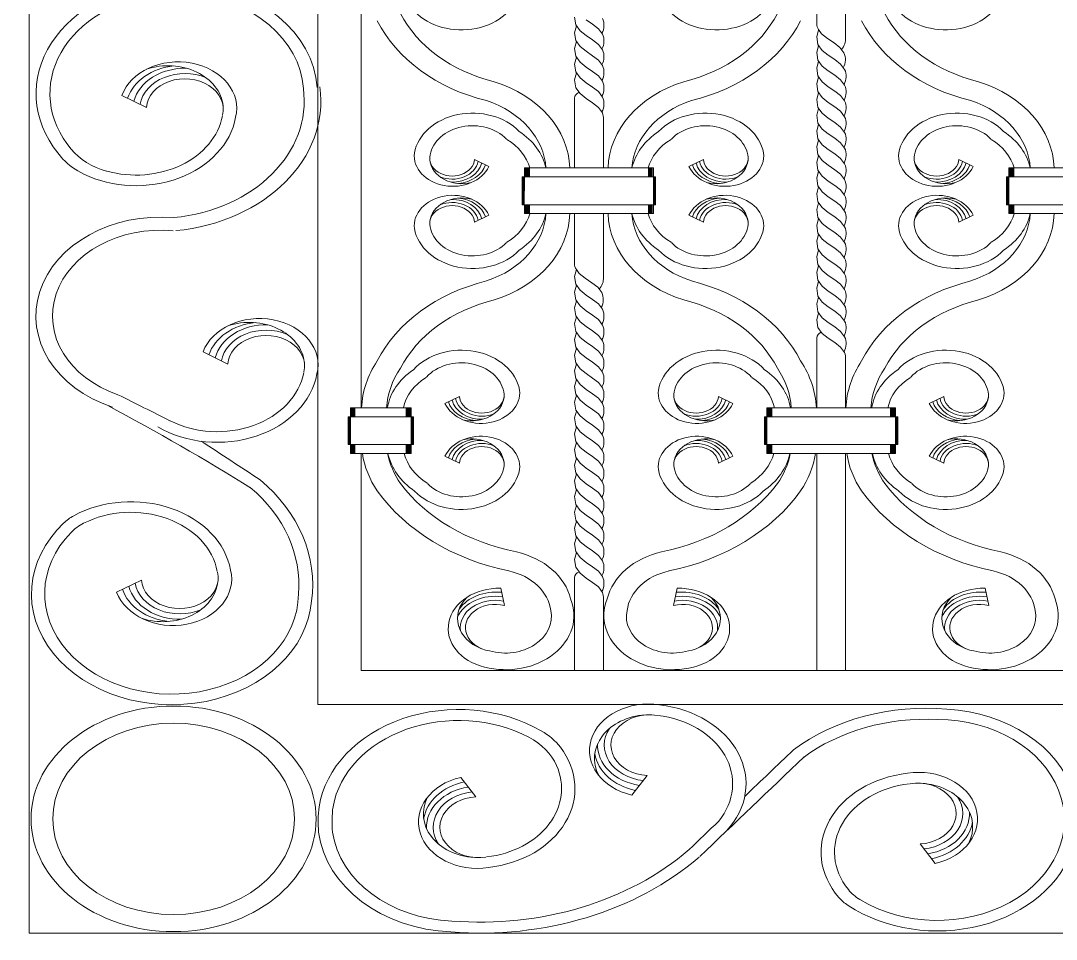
# Model space of a CAD drawing. Header units: inches. Extents: x 16.3 to 32.1, y 12.3 to 22.2.
# Drawn here: x 20.229 to 20.979, y 17.078 to 17.744 of the extents above; entities that cross this region are included whole.
import ezdxf

# ---------------------------------------------------------------- set-up
doc = ezdxf.new("R2010")
doc.units = ezdxf.units.IN
doc.header["$MEASUREMENT"] = 0

msp = doc.modelspace()

# ---------------------------------------------------------------- linework, layer by layer
at = {"lineweight": 9}
for p, q in [((20.23514, 18.64631), (20.23514, 17.6204)), ((20.44428, 18.47111), (20.44428, 17.6204)), ((20.47566, 17.77762), (20.47566, 17.6204)), ((20.80575, 17.74131), (20.80575, 17.77762)), ((20.82666, 17.72979), (20.82666, 17.77762)), ((20.63023, 17.74635), (20.63115, 17.74072)), ((20.63856, 17.74429), (20.64331, 17.74113)), ((20.63167, 17.74), (20.63023, 17.73496)), ((20.63023, 17.73496), (20.63115, 17.72933)), ((20.63115, 17.74072), (20.63422, 17.73639)), ((20.63422, 17.73639), (20.63856, 17.73289)), ((20.64331, 17.74113), (20.64757, 17.73785)), ((20.64757, 17.73785), (20.65048, 17.73395)), ((20.65048, 17.73395), (20.65048, 17.73393)), ((20.80717, 17.73715), (20.80574, 17.7321)), ((20.80709, 17.73726), (20.80921, 17.73427)), ((20.80921, 17.73427), (20.81355, 17.73077)), ((20.63167, 17.7286), (20.63023, 17.72356)), ((20.63115, 17.72933), (20.63422, 17.725)), ((20.63856, 17.73289), (20.64331, 17.72974)), ((20.64331, 17.72974), (20.64757, 17.72645)), ((20.64757, 17.72645), (20.65048, 17.72255)), ((20.80574, 17.7321), (20.80666, 17.72647)), ((20.80666, 17.72647), (20.80973, 17.72215)), ((20.81355, 17.73077), (20.8183, 17.72761)), ((20.8183, 17.72761), (20.82256, 17.72432)), ((20.63023, 17.72356), (20.63115, 17.71793)), ((20.63422, 17.725), (20.63856, 17.7215)), ((20.63856, 17.7215), (20.64331, 17.71834)), ((20.65048, 17.72255), (20.65048, 17.72253)), ((20.80717, 17.72575), (20.80574, 17.72071)), ((20.80574, 17.72071), (20.80666, 17.71508)), ((20.80973, 17.72215), (20.81407, 17.71865)), ((20.82256, 17.72432), (20.82547, 17.72042)), ((20.82547, 17.72042), (20.82547, 17.72041)), ((20.63167, 17.71721), (20.63023, 17.71217)), ((20.63023, 17.71217), (20.63115, 17.70654)), ((20.63115, 17.71793), (20.63422, 17.7136)), ((20.63422, 17.7136), (20.63856, 17.7101)), ((20.64331, 17.71834), (20.64757, 17.71506)), ((20.64757, 17.71506), (20.65048, 17.71116)), ((20.80717, 17.71436), (20.80574, 17.70932)), ((20.80666, 17.71508), (20.80973, 17.71075)), ((20.81407, 17.71865), (20.81881, 17.71549)), ((20.81881, 17.71549), (20.82307, 17.7122)), ((20.82307, 17.7122), (20.82598, 17.70831)), ((20.63167, 17.70581), (20.63023, 17.70077)), ((20.63115, 17.70654), (20.63422, 17.70221)), ((20.63856, 17.7101), (20.64331, 17.70695)), ((20.64331, 17.70695), (20.64757, 17.70366)), ((20.65048, 17.71116), (20.65048, 17.71114)), ((20.80574, 17.70932), (20.80666, 17.70368)), ((20.80973, 17.71075), (20.81407, 17.70725)), ((20.81407, 17.70725), (20.81881, 17.7041)), ((20.81881, 17.7041), (20.82307, 17.70081)), ((20.82598, 17.70831), (20.82598, 17.70829)), ((20.63023, 17.70077), (20.63115, 17.69514)), ((20.63422, 17.70221), (20.63856, 17.69871)), ((20.63856, 17.69871), (20.64331, 17.69555)), ((20.64757, 17.70366), (20.65048, 17.69976)), ((20.65048, 17.69976), (20.65048, 17.69974)), ((20.80717, 17.70296), (20.80574, 17.69792)), ((20.80574, 17.69792), (20.80666, 17.69229)), ((20.80666, 17.70368), (20.80973, 17.69936)), ((20.80973, 17.69936), (20.81407, 17.69586)), ((20.82307, 17.70081), (20.82598, 17.69691)), ((20.82598, 17.69691), (20.82598, 17.69689)), ((20.30214, 17.68958), (20.32003, 17.68089)), ((20.63115, 17.69514), (20.63422, 17.69081)), ((20.63422, 17.69081), (20.63856, 17.68731)), ((20.64331, 17.69555), (20.64757, 17.69227)), ((20.64757, 17.69227), (20.65048, 17.68837)), ((20.80717, 17.69157), (20.80574, 17.68653)), ((20.80666, 17.69229), (20.80973, 17.68796)), ((20.81407, 17.69586), (20.81881, 17.6927)), ((20.81881, 17.6927), (20.82307, 17.68942)), ((20.82307, 17.68942), (20.82598, 17.68552)), ((20.63024, 17.63695), (20.63024, 17.68765)), ((20.63856, 17.68731), (20.64331, 17.68416)), ((20.64331, 17.68416), (20.64757, 17.68087)), ((20.65048, 17.68837), (20.65048, 17.68835)), ((20.80574, 17.68653), (20.80666, 17.6809)), ((20.80973, 17.68796), (20.81407, 17.68446)), ((20.81407, 17.68446), (20.81881, 17.68131)), ((20.81881, 17.68131), (20.82307, 17.67802)), ((20.82598, 17.68552), (20.82598, 17.6855)), ((20.64757, 17.68087), (20.65048, 17.67697)), ((20.65048, 17.67697), (20.65048, 17.67695)), ((20.80717, 17.68017), (20.80574, 17.67513)), ((20.80574, 17.67513), (20.80666, 17.6695)), ((20.80666, 17.6809), (20.80973, 17.67657)), ((20.80973, 17.67657), (20.81407, 17.67307)), ((20.82307, 17.67802), (20.82598, 17.67412)), ((20.82598, 17.67412), (20.82598, 17.6741)), ((20.65116, 17.63695), (20.65116, 17.67228)), ((20.80717, 17.66878), (20.80574, 17.66374)), ((20.80666, 17.6695), (20.80973, 17.66517)), ((20.81407, 17.67307), (20.81881, 17.66991)), ((20.81881, 17.66991), (20.82307, 17.66663)), ((20.82307, 17.66663), (20.82598, 17.66273)), ((20.80574, 17.66374), (20.80666, 17.65811)), ((20.80973, 17.66517), (20.81407, 17.66167)), ((20.81407, 17.66167), (20.81881, 17.65852)), ((20.82598, 17.66273), (20.82598, 17.66271)), ((20.80717, 17.65738), (20.80574, 17.65234)), ((20.80574, 17.65234), (20.80666, 17.64671)), ((20.80666, 17.65811), (20.80973, 17.65378)), ((20.80973, 17.65378), (20.81407, 17.65028)), ((20.81881, 17.65852), (20.82307, 17.65523)), ((20.82307, 17.65523), (20.82598, 17.65133)), ((20.82598, 17.65133), (20.82598, 17.65131)), ((20.80717, 17.64599), (20.80574, 17.64095)), ((20.80666, 17.64671), (20.80973, 17.64238)), ((20.81407, 17.65028), (20.81881, 17.64712)), ((20.81881, 17.64712), (20.82307, 17.64384)), ((20.82307, 17.64384), (20.82598, 17.63994)), ((20.56824, 17.6381), (20.5578, 17.64317)), ((20.6874, 17.63695), (20.594, 17.63695)), ((20.594, 17.6204), (20.594, 17.63695)), ((20.594, 17.6305), (20.594, 17.63695)), ((20.59482, 17.6305), (20.59482, 17.63695)), ((20.59547, 17.6305), (20.59547, 17.63695)), ((20.59596, 17.6305), (20.59596, 17.63695)), ((20.59637, 17.6305), (20.59637, 17.63695)), ((20.59669, 17.6305), (20.59669, 17.63695)), ((20.59694, 17.6305), (20.59694, 17.63695)), ((20.5971, 17.6305), (20.5971, 17.63695)), ((20.59765, 17.6305), (20.59765, 17.63695)), ((20.68375, 17.6305), (20.68375, 17.63695)), ((20.6843, 17.6305), (20.6843, 17.63695)), ((20.68447, 17.6305), (20.68447, 17.63695)), ((20.68471, 17.6305), (20.68471, 17.63695)), ((20.68504, 17.6305), (20.68504, 17.63695)), ((20.68544, 17.6305), (20.68544, 17.63695)), ((20.68593, 17.6305), (20.68593, 17.63695)), ((20.68658, 17.6305), (20.68658, 17.63695)), ((20.6874, 17.6204), (20.6874, 17.63695)), ((20.6874, 17.6305), (20.6874, 17.63695)), ((20.71316, 17.6381), (20.7236, 17.64317)), ((20.80574, 17.64095), (20.80666, 17.63532)), ((20.80973, 17.64238), (20.81407, 17.63888)), ((20.81407, 17.63888), (20.81881, 17.63573)), ((20.82598, 17.63994), (20.82598, 17.63992)), ((20.91924, 17.6381), (20.90881, 17.64317)), ((20.94501, 17.63695), (21.0384, 17.63695)), ((20.94501, 17.6305), (20.94501, 17.63695)), ((20.94501, 17.6204), (20.94501, 17.63695)), ((20.94583, 17.6305), (20.94583, 17.63695)), ((20.94648, 17.6305), (20.94648, 17.63695)), ((20.94697, 17.6305), (20.94697, 17.63695)), ((20.94737, 17.6305), (20.94737, 17.63695)), ((20.9477, 17.6305), (20.9477, 17.63695)), ((20.94794, 17.6305), (20.94794, 17.63695)), ((20.94811, 17.6305), (20.94811, 17.63695)), ((20.94866, 17.6305), (20.94866, 17.63695)), ((20.68903, 17.6305), (20.59238, 17.6305)), ((20.59238, 17.6204), (20.59238, 17.6305)), ((20.59286, 17.6204), (20.59286, 17.6305)), ((20.59327, 17.6204), (20.59327, 17.6305)), ((20.5936, 17.6204), (20.5936, 17.6305)), ((20.68764, 17.6204), (20.68764, 17.6305)), ((20.68781, 17.6204), (20.68781, 17.6305)), ((20.68813, 17.6204), (20.68813, 17.6305)), ((20.68854, 17.6204), (20.68854, 17.6305)), ((20.68903, 17.6204), (20.68903, 17.6305)), ((20.80717, 17.63459), (20.80574, 17.62955)), ((20.80574, 17.62955), (20.80666, 17.62392)), ((20.80666, 17.63532), (20.80973, 17.63099)), ((20.80973, 17.63099), (20.81407, 17.62749)), ((20.81881, 17.63573), (20.82307, 17.63244)), ((20.82307, 17.63244), (20.82598, 17.62854)), ((20.94338, 17.6305), (21.04003, 17.6305)), ((20.94338, 17.6204), (20.94338, 17.6305)), ((20.94387, 17.6204), (20.94387, 17.6305)), ((20.94428, 17.6204), (20.94428, 17.6305)), ((20.9446, 17.6204), (20.9446, 17.6305)), ((20.94477, 17.6204), (20.94477, 17.6305)), ((20.80717, 17.6232), (20.80637, 17.6204)), ((20.80666, 17.62392), (20.80915, 17.6204)), ((20.81407, 17.62749), (20.81881, 17.62433)), ((20.81881, 17.62433), (20.82307, 17.62105)), ((20.82598, 17.62854), (20.82598, 17.62852)), ((20.23514, 17.6204), (20.23514, 17.08253)), ((20.44428, 17.6204), (20.44428, 17.24803)), ((20.47566, 17.6204), (20.47566, 17.46318)), ((20.59238, 17.6204), (20.59238, 17.61029)), ((20.59286, 17.6204), (20.59286, 17.61029)), ((20.59327, 17.6204), (20.59327, 17.61029)), ((20.5936, 17.6204), (20.5936, 17.61029)), ((20.59376, 17.6204), (20.59376, 17.61029)), ((20.6874, 17.6204), (20.6874, 17.60385)), ((20.68764, 17.6204), (20.68764, 17.61029)), ((20.68781, 17.6204), (20.68781, 17.61029)), ((20.68813, 17.6204), (20.68813, 17.61029)), ((20.68854, 17.6204), (20.68854, 17.61029)), ((20.68903, 17.6204), (20.68903, 17.61029)), ((20.80637, 17.6204), (20.80574, 17.61816)), ((20.80574, 17.61816), (20.80666, 17.61253)), ((20.80915, 17.6204), (20.80973, 17.61959)), ((20.80973, 17.61959), (20.81407, 17.61609)), ((20.81407, 17.61609), (20.81881, 17.61294)), ((20.82307, 17.62105), (20.82355, 17.6204)), ((20.82355, 17.6204), (20.82598, 17.61715)), ((20.82598, 17.61715), (20.82598, 17.61713)), ((20.94338, 17.6204), (20.94338, 17.61029)), ((20.94387, 17.6204), (20.94387, 17.61029)), ((20.94428, 17.6204), (20.94428, 17.61029)), ((20.9446, 17.6204), (20.9446, 17.61029)), ((20.94477, 17.6204), (20.94477, 17.61029)), ((20.94501, 17.6204), (20.94501, 17.60385)), ((20.68903, 17.61029), (20.59238, 17.61029)), ((20.594, 17.61029), (20.594, 17.60385)), ((20.59482, 17.61029), (20.59482, 17.60385)), ((20.59547, 17.61029), (20.59547, 17.60385)), ((20.59596, 17.61029), (20.59596, 17.60385)), ((20.59637, 17.61029), (20.59637, 17.60385)), ((20.59669, 17.61029), (20.59669, 17.60385)), ((20.59694, 17.61029), (20.59694, 17.60385)), ((20.5971, 17.61029), (20.5971, 17.60385)), ((20.59765, 17.61029), (20.59765, 17.60385)), ((20.68375, 17.61029), (20.68375, 17.60385)), ((20.6843, 17.61029), (20.6843, 17.60385)), ((20.68447, 17.61029), (20.68447, 17.60385)), ((20.68471, 17.61029), (20.68471, 17.60385)), ((20.68504, 17.61029), (20.68504, 17.60385)), ((20.68544, 17.61029), (20.68544, 17.60385)), ((20.68593, 17.61029), (20.68593, 17.60385)), ((20.68658, 17.61029), (20.68658, 17.60385)), ((20.6874, 17.61029), (20.6874, 17.60385)), ((20.80717, 17.6118), (20.80574, 17.60676)), ((20.80574, 17.60676), (20.80666, 17.60113)), ((20.80666, 17.61253), (20.80973, 17.6082)), ((20.80973, 17.6082), (20.81407, 17.6047)), ((20.81881, 17.61294), (20.82307, 17.60965)), ((20.82307, 17.60965), (20.82598, 17.60575)), ((20.94338, 17.61029), (21.04003, 17.61029)), ((20.94501, 17.61029), (20.94501, 17.60385)), ((20.94583, 17.61029), (20.94583, 17.60385)), ((20.94648, 17.61029), (20.94648, 17.60385)), ((20.94697, 17.61029), (20.94697, 17.60385)), ((20.94737, 17.61029), (20.94737, 17.60385)), ((20.9477, 17.61029), (20.9477, 17.60385)), ((20.94794, 17.61029), (20.94794, 17.60385)), ((20.94811, 17.61029), (20.94811, 17.60385)), ((20.94866, 17.61029), (20.94866, 17.60385)), ((20.56824, 17.6027), (20.5578, 17.59763)), ((20.6874, 17.60385), (20.594, 17.60385)), ((20.63024, 17.56754), (20.63024, 17.60385)), ((20.65116, 17.55602), (20.65116, 17.60385)), ((20.71316, 17.6027), (20.7236, 17.59763)), ((20.80717, 17.60041), (20.80574, 17.59537)), ((20.80666, 17.60113), (20.80973, 17.5968)), ((20.81407, 17.6047), (20.81881, 17.60154)), ((20.81881, 17.60154), (20.82307, 17.59826)), ((20.82598, 17.60575), (20.82598, 17.60573)), ((20.91924, 17.6027), (20.90881, 17.59763)), ((20.94501, 17.60385), (21.0384, 17.60385)), ((20.80574, 17.59537), (20.80666, 17.58974)), ((20.80973, 17.5968), (20.81407, 17.5933)), ((20.81407, 17.5933), (20.81881, 17.59015)), ((20.82307, 17.59826), (20.82598, 17.59436)), ((20.82598, 17.59436), (20.82598, 17.59434)), ((20.80717, 17.58901), (20.80574, 17.58397)), ((20.80574, 17.58397), (20.80666, 17.57834)), ((20.80666, 17.58974), (20.80973, 17.58541)), ((20.80973, 17.58541), (20.81407, 17.58191)), ((20.81881, 17.59015), (20.82307, 17.58686)), ((20.82307, 17.58686), (20.82598, 17.58296)), ((20.80717, 17.57762), (20.80574, 17.57258)), ((20.80666, 17.57834), (20.80973, 17.57402)), ((20.81407, 17.58191), (20.81881, 17.57875)), ((20.81881, 17.57875), (20.82307, 17.57547)), ((20.82598, 17.58296), (20.82598, 17.58295)), ((20.80574, 17.57258), (20.80666, 17.56695)), ((20.80973, 17.57402), (20.81407, 17.57051)), ((20.81407, 17.57051), (20.81881, 17.56736)), ((20.82307, 17.57547), (20.82598, 17.57157)), ((20.82598, 17.57157), (20.82598, 17.57155)), ((20.63167, 17.56337), (20.63023, 17.55833)), ((20.63158, 17.56349), (20.63371, 17.56049)), ((20.80717, 17.56622), (20.80574, 17.56118)), ((20.80666, 17.56695), (20.80973, 17.56262)), ((20.80973, 17.56262), (20.81407, 17.55912)), ((20.81881, 17.56736), (20.82307, 17.56407)), ((20.82307, 17.56407), (20.82598, 17.56017)), ((20.63023, 17.55833), (20.63115, 17.5527)), ((20.63371, 17.56049), (20.63805, 17.55699)), ((20.63805, 17.55699), (20.64279, 17.55384)), ((20.64279, 17.55384), (20.64706, 17.55055)), ((20.80574, 17.56118), (20.80666, 17.55555)), ((20.80717, 17.55483), (20.80574, 17.54979)), ((20.80666, 17.55555), (20.80973, 17.55123)), ((20.81407, 17.55912), (20.81881, 17.55596)), ((20.81881, 17.55596), (20.82307, 17.55268)), ((20.82598, 17.56017), (20.82598, 17.56016)), ((20.63167, 17.55198), (20.63023, 17.54694)), ((20.63023, 17.54694), (20.63115, 17.54131)), ((20.63115, 17.5527), (20.63422, 17.54837)), ((20.63422, 17.54837), (20.63856, 17.54487)), ((20.64706, 17.55055), (20.64997, 17.54665)), ((20.64997, 17.54665), (20.64997, 17.54663)), ((20.80574, 17.54979), (20.80666, 17.54416)), ((20.80973, 17.55123), (20.81407, 17.54772)), ((20.81407, 17.54772), (20.81881, 17.54457)), ((20.82307, 17.55268), (20.82598, 17.54878)), ((20.82598, 17.54878), (20.82598, 17.54876)), ((20.63167, 17.54058), (20.63023, 17.53554)), ((20.63115, 17.54131), (20.63422, 17.53698)), ((20.63856, 17.54487), (20.64331, 17.54172)), ((20.64331, 17.54172), (20.64757, 17.53843)), ((20.80717, 17.54343), (20.80574, 17.53839)), ((20.80666, 17.54416), (20.80973, 17.53983)), ((20.80973, 17.53983), (20.81407, 17.53633)), ((20.81881, 17.54457), (20.82307, 17.54128)), ((20.82307, 17.54128), (20.82598, 17.53738)), ((20.63023, 17.53554), (20.63115, 17.52991)), ((20.63422, 17.53698), (20.63856, 17.53348)), ((20.63856, 17.53348), (20.64331, 17.53032)), ((20.64757, 17.53843), (20.65048, 17.53453)), ((20.65048, 17.53453), (20.65048, 17.53451)), ((20.80574, 17.53839), (20.80666, 17.53276)), ((20.80717, 17.53204), (20.80574, 17.527)), ((20.80666, 17.53276), (20.80973, 17.52844)), ((20.81407, 17.53633), (20.81881, 17.53317)), ((20.81881, 17.53317), (20.82307, 17.52989)), ((20.82598, 17.53738), (20.82598, 17.53737)), ((20.63167, 17.52919), (20.63023, 17.52415)), ((20.63023, 17.52415), (20.63115, 17.51852)), ((20.63115, 17.52991), (20.63422, 17.52558)), ((20.63422, 17.52558), (20.63856, 17.52208)), ((20.64331, 17.53032), (20.64757, 17.52704)), ((20.64757, 17.52704), (20.65048, 17.52314)), ((20.80574, 17.527), (20.80666, 17.52137)), ((20.80973, 17.52844), (20.81407, 17.52493)), ((20.81407, 17.52493), (20.81881, 17.52178)), ((20.82307, 17.52989), (20.82598, 17.52599)), ((20.82598, 17.52599), (20.82598, 17.52597)), ((20.63167, 17.51779), (20.63023, 17.51275)), ((20.63115, 17.51852), (20.63422, 17.51419)), ((20.63856, 17.52208), (20.64331, 17.51893)), ((20.64331, 17.51893), (20.64757, 17.51564)), ((20.65048, 17.52314), (20.65048, 17.52312)), ((20.80666, 17.52137), (20.80973, 17.51704)), ((20.80973, 17.51704), (20.81407, 17.51354)), ((20.81881, 17.52178), (20.82307, 17.51849)), ((20.82307, 17.51849), (20.82598, 17.51459)), ((20.63023, 17.51275), (20.63115, 17.50712)), ((20.63422, 17.51419), (20.63856, 17.51069)), ((20.63856, 17.51069), (20.64331, 17.50753)), ((20.64757, 17.51564), (20.65048, 17.51174)), ((20.65048, 17.51174), (20.65048, 17.51172)), ((20.80575, 17.46318), (20.80575, 17.51387)), ((20.81407, 17.51354), (20.81881, 17.51039)), ((20.81881, 17.51039), (20.82307, 17.5071)), ((20.82598, 17.51459), (20.82598, 17.51458)), ((20.36105, 17.5036), (20.37895, 17.4949)), ((20.63167, 17.5064), (20.63023, 17.50136)), ((20.63023, 17.50136), (20.63115, 17.49573)), ((20.63115, 17.50712), (20.63422, 17.5028)), ((20.63422, 17.5028), (20.63856, 17.49929)), ((20.64331, 17.50753), (20.64757, 17.50425)), ((20.64757, 17.50425), (20.65048, 17.50035)), ((20.82307, 17.5071), (20.82598, 17.5032)), ((20.82598, 17.5032), (20.82598, 17.50318)), ((20.63167, 17.495), (20.63023, 17.48996)), ((20.63115, 17.49573), (20.63422, 17.4914)), ((20.63856, 17.49929), (20.64331, 17.49614)), ((20.64331, 17.49614), (20.64757, 17.49285)), ((20.65048, 17.50035), (20.65048, 17.50033)), ((20.82666, 17.46318), (20.82666, 17.49851)), ((20.63023, 17.48996), (20.63115, 17.48433)), ((20.63422, 17.4914), (20.63856, 17.4879)), ((20.63856, 17.4879), (20.64331, 17.48474)), ((20.64757, 17.49285), (20.65048, 17.48895)), ((20.65048, 17.48895), (20.65048, 17.48894)), ((20.63167, 17.48361), (20.63023, 17.47857)), ((20.63115, 17.48433), (20.63422, 17.48001)), ((20.63422, 17.48001), (20.63856, 17.4765)), ((20.64331, 17.48474), (20.64757, 17.48146)), ((20.64757, 17.48146), (20.65048, 17.47756)), ((20.53634, 17.46632), (20.54678, 17.47139)), ((20.63023, 17.47857), (20.63115, 17.47294)), ((20.63167, 17.47221), (20.63023, 17.46717)), ((20.63115, 17.47294), (20.63422, 17.46861)), ((20.63856, 17.4765), (20.64331, 17.47335)), ((20.64331, 17.47335), (20.64757, 17.47006)), ((20.65048, 17.47756), (20.65048, 17.47754)), ((20.74506, 17.46632), (20.73462, 17.47139)), ((20.88735, 17.46632), (20.89779, 17.47139)), ((20.63023, 17.46717), (20.63115, 17.46154)), ((20.63422, 17.46861), (20.63856, 17.46511)), ((20.63856, 17.46511), (20.64331, 17.46195)), ((20.64757, 17.47006), (20.65048, 17.46616)), ((20.65048, 17.46616), (20.65048, 17.46615)), ((20.46629, 17.45673), (20.46629, 17.43652)), ((20.46629, 17.45673), (20.51352, 17.45673)), ((20.46678, 17.45673), (20.46678, 17.43652)), ((20.46719, 17.45673), (20.46719, 17.43652)), ((20.46751, 17.45673), (20.46751, 17.43652)), ((20.46768, 17.45673), (20.46768, 17.43652)), ((20.46792, 17.46318), (20.46792, 17.43008)), ((20.46792, 17.46318), (20.5119, 17.46318)), ((20.46873, 17.46318), (20.46873, 17.45673)), ((20.46939, 17.46318), (20.46939, 17.45673)), ((20.46988, 17.46318), (20.46988, 17.45673)), ((20.47028, 17.46318), (20.47028, 17.45673)), ((20.47061, 17.46318), (20.47061, 17.45673)), ((20.47085, 17.46318), (20.47085, 17.45673)), ((20.47102, 17.46318), (20.47102, 17.45673)), ((20.50825, 17.46318), (20.50825, 17.45673)), ((20.5088, 17.46318), (20.5088, 17.45673)), ((20.50896, 17.46318), (20.50896, 17.45673)), ((20.50921, 17.46318), (20.50921, 17.45673)), ((20.50953, 17.46318), (20.50953, 17.45673)), ((20.50994, 17.46318), (20.50994, 17.45673)), ((20.51043, 17.46318), (20.51043, 17.45673)), ((20.51108, 17.46318), (20.51108, 17.45673)), ((20.5119, 17.46318), (20.5119, 17.45673)), ((20.5119, 17.46318), (20.5119, 17.43008)), ((20.51214, 17.45673), (20.51214, 17.43652)), ((20.5123, 17.45673), (20.5123, 17.43652)), ((20.51263, 17.45673), (20.51263, 17.43652)), ((20.51304, 17.45673), (20.51304, 17.43652)), ((20.51352, 17.45673), (20.51352, 17.43652)), ((20.63167, 17.46082), (20.63023, 17.45578)), ((20.63115, 17.46154), (20.63422, 17.45722)), ((20.63422, 17.45722), (20.63856, 17.45371)), ((20.64331, 17.46195), (20.64757, 17.45867)), ((20.64757, 17.45867), (20.65048, 17.45477)), ((20.76788, 17.45673), (20.76788, 17.43652)), ((20.76788, 17.45673), (20.76788, 17.43652)), ((20.86453, 17.45673), (20.76788, 17.45673)), ((20.76788, 17.45673), (20.86453, 17.45673)), ((20.76837, 17.45673), (20.76837, 17.43652)), ((20.76837, 17.45673), (20.76837, 17.43652)), ((20.76877, 17.45673), (20.76877, 17.43652)), ((20.76877, 17.45673), (20.76877, 17.43652)), ((20.7691, 17.45673), (20.7691, 17.43652)), ((20.7691, 17.45673), (20.7691, 17.43652)), ((20.76926, 17.45673), (20.76926, 17.43652)), ((20.76926, 17.45673), (20.76926, 17.43652)), ((20.76951, 17.46318), (20.76951, 17.43008)), ((20.76951, 17.46318), (20.76951, 17.45673)), ((20.76951, 17.46318), (20.76951, 17.45673)), ((20.76951, 17.46318), (20.76951, 17.43008)), ((20.8629, 17.46318), (20.76951, 17.46318)), ((20.76951, 17.46318), (20.8629, 17.46318)), ((20.77032, 17.46318), (20.77032, 17.45673)), ((20.77032, 17.46318), (20.77032, 17.45673)), ((20.77097, 17.46318), (20.77097, 17.45673)), ((20.77097, 17.46318), (20.77097, 17.45673)), ((20.77146, 17.46318), (20.77146, 17.45673)), ((20.77146, 17.46318), (20.77146, 17.45673)), ((20.77187, 17.46318), (20.77187, 17.45673)), ((20.77187, 17.46318), (20.77187, 17.45673)), ((20.7722, 17.46318), (20.7722, 17.45673)), ((20.7722, 17.46318), (20.7722, 17.45673)), ((20.77244, 17.46318), (20.77244, 17.45673)), ((20.77244, 17.46318), (20.77244, 17.45673)), ((20.7726, 17.46318), (20.7726, 17.45673)), ((20.7726, 17.46318), (20.7726, 17.45673)), ((20.77316, 17.46318), (20.77316, 17.45673)), ((20.77316, 17.46318), (20.77316, 17.45673)), ((20.85925, 17.46318), (20.85925, 17.45673)), ((20.85925, 17.46318), (20.85925, 17.45673)), ((20.85981, 17.46318), (20.85981, 17.45673)), ((20.85981, 17.46318), (20.85981, 17.45673)), ((20.85997, 17.46318), (20.85997, 17.45673)), ((20.85997, 17.46318), (20.85997, 17.45673)), ((20.86021, 17.46318), (20.86021, 17.45673)), ((20.86021, 17.46318), (20.86021, 17.45673)), ((20.86054, 17.46318), (20.86054, 17.45673)), ((20.86054, 17.46318), (20.86054, 17.45673)), ((20.86095, 17.46318), (20.86095, 17.45673)), ((20.86095, 17.46318), (20.86095, 17.45673)), ((20.86143, 17.46318), (20.86143, 17.45673)), ((20.86143, 17.46318), (20.86143, 17.45673)), ((20.86209, 17.46318), (20.86209, 17.45673)), ((20.86209, 17.46318), (20.86209, 17.45673)), ((20.8629, 17.46318), (20.8629, 17.45673)), ((20.8629, 17.46318), (20.8629, 17.43008)), ((20.8629, 17.46318), (20.8629, 17.45673)), ((20.8629, 17.46318), (20.8629, 17.43008)), ((20.86315, 17.45673), (20.86315, 17.43652)), ((20.86315, 17.45673), (20.86315, 17.43652)), ((20.86331, 17.45673), (20.86331, 17.43652)), ((20.86331, 17.45673), (20.86331, 17.43652)), ((20.86363, 17.45673), (20.86363, 17.43652)), ((20.86363, 17.45673), (20.86363, 17.43652)), ((20.86404, 17.45673), (20.86404, 17.43652)), ((20.86404, 17.45673), (20.86404, 17.43652)), ((20.86453, 17.45673), (20.86453, 17.43652)), ((20.86453, 17.45673), (20.86453, 17.43652)), ((20.63023, 17.45578), (20.63115, 17.45015)), ((20.63167, 17.44942), (20.63023, 17.44438)), ((20.63115, 17.45015), (20.63422, 17.44582)), ((20.63856, 17.45371), (20.64331, 17.45056)), ((20.64331, 17.45056), (20.64757, 17.44727)), ((20.65048, 17.45477), (20.65048, 17.45475)), ((20.63023, 17.44438), (20.63115, 17.43875)), ((20.63422, 17.44582), (20.63856, 17.44232)), ((20.63856, 17.44232), (20.64331, 17.43916)), ((20.64757, 17.44727), (20.65048, 17.44337)), ((20.65048, 17.44337), (20.65048, 17.44336)), ((20.46629, 17.43652), (20.51352, 17.43652)), ((20.46873, 17.43652), (20.46873, 17.43008)), ((20.46939, 17.43652), (20.46939, 17.43008)), ((20.46988, 17.43652), (20.46988, 17.43008)), ((20.47028, 17.43652), (20.47028, 17.43008)), ((20.47061, 17.43652), (20.47061, 17.43008)), ((20.47085, 17.43652), (20.47085, 17.43008)), ((20.47102, 17.43652), (20.47102, 17.43008)), ((20.50825, 17.43652), (20.50825, 17.43008)), ((20.5088, 17.43652), (20.5088, 17.43008)), ((20.50896, 17.43652), (20.50896, 17.43008)), ((20.50921, 17.43652), (20.50921, 17.43008)), ((20.50953, 17.43652), (20.50953, 17.43008)), ((20.50994, 17.43652), (20.50994, 17.43008)), ((20.51043, 17.43652), (20.51043, 17.43008)), ((20.51108, 17.43652), (20.51108, 17.43008)), ((20.5119, 17.43652), (20.5119, 17.43008)), ((20.63167, 17.43803), (20.63023, 17.43299)), ((20.63115, 17.43875), (20.63422, 17.43443)), ((20.63422, 17.43443), (20.63856, 17.43092)), ((20.64331, 17.43916), (20.64757, 17.43588)), ((20.64757, 17.43588), (20.65048, 17.43198)), ((20.86453, 17.43652), (20.76788, 17.43652)), ((20.76788, 17.43652), (20.86453, 17.43652)), ((20.76951, 17.43652), (20.76951, 17.43008)), ((20.76951, 17.43652), (20.76951, 17.43008)), ((20.77032, 17.43652), (20.77032, 17.43008)), ((20.77032, 17.43652), (20.77032, 17.43008)), ((20.77097, 17.43652), (20.77097, 17.43008)), ((20.77097, 17.43652), (20.77097, 17.43008)), ((20.77146, 17.43652), (20.77146, 17.43008)), ((20.77146, 17.43652), (20.77146, 17.43008)), ((20.77187, 17.43652), (20.77187, 17.43008)), ((20.77187, 17.43652), (20.77187, 17.43008)), ((20.7722, 17.43652), (20.7722, 17.43008)), ((20.7722, 17.43652), (20.7722, 17.43008)), ((20.77244, 17.43652), (20.77244, 17.43008)), ((20.77244, 17.43652), (20.77244, 17.43008)), ((20.7726, 17.43652), (20.7726, 17.43008)), ((20.7726, 17.43652), (20.7726, 17.43008)), ((20.77316, 17.43652), (20.77316, 17.43008)), ((20.77316, 17.43652), (20.77316, 17.43008)), ((20.85925, 17.43652), (20.85925, 17.43008)), ((20.85925, 17.43652), (20.85925, 17.43008)), ((20.85981, 17.43652), (20.85981, 17.43008)), ((20.85981, 17.43652), (20.85981, 17.43008)), ((20.85997, 17.43652), (20.85997, 17.43008)), ((20.85997, 17.43652), (20.85997, 17.43008)), ((20.86021, 17.43652), (20.86021, 17.43008)), ((20.86021, 17.43652), (20.86021, 17.43008)), ((20.86054, 17.43652), (20.86054, 17.43008)), ((20.86054, 17.43652), (20.86054, 17.43008)), ((20.86095, 17.43652), (20.86095, 17.43008)), ((20.86095, 17.43652), (20.86095, 17.43008)), ((20.86143, 17.43652), (20.86143, 17.43008)), ((20.86143, 17.43652), (20.86143, 17.43008)), ((20.86209, 17.43652), (20.86209, 17.43008)), ((20.86209, 17.43652), (20.86209, 17.43008)), ((20.8629, 17.43652), (20.8629, 17.43008)), ((20.8629, 17.43652), (20.8629, 17.43008)), ((20.46792, 17.43008), (20.5119, 17.43008)), ((20.47566, 17.43008), (20.47566, 17.27285)), ((20.53634, 17.42809), (20.54678, 17.42302)), ((20.63023, 17.43299), (20.63115, 17.42736)), ((20.63167, 17.42663), (20.63023, 17.42159)), ((20.63115, 17.42736), (20.63422, 17.42303)), ((20.63856, 17.43092), (20.64331, 17.42777)), ((20.64331, 17.42777), (20.64757, 17.42448)), ((20.65048, 17.43198), (20.65048, 17.43196)), ((20.74506, 17.42809), (20.73462, 17.42302)), ((20.8629, 17.43008), (20.76951, 17.43008)), ((20.76951, 17.43008), (20.8629, 17.43008)), ((20.80575, 17.27285), (20.80575, 17.43008)), ((20.80575, 17.27285), (20.80575, 17.43008)), ((20.82666, 17.27285), (20.82666, 17.43008)), ((20.82666, 17.27285), (20.82666, 17.43008)), ((20.88735, 17.42809), (20.89779, 17.42302)), ((20.63023, 17.42159), (20.63115, 17.41596)), ((20.63422, 17.42303), (20.63856, 17.41953)), ((20.63856, 17.41953), (20.64331, 17.41638)), ((20.64757, 17.42448), (20.65048, 17.42058)), ((20.65048, 17.42058), (20.65048, 17.42057)), ((20.63167, 17.41524), (20.63023, 17.4102)), ((20.63115, 17.41596), (20.63422, 17.41164)), ((20.63422, 17.41164), (20.63856, 17.40814)), ((20.64331, 17.41638), (20.64757, 17.41309)), ((20.64757, 17.41309), (20.65048, 17.40919)), ((20.63023, 17.4102), (20.63115, 17.40457)), ((20.63167, 17.40384), (20.63023, 17.3988)), ((20.63115, 17.40457), (20.63422, 17.40024)), ((20.63856, 17.40814), (20.64331, 17.40498)), ((20.64331, 17.40498), (20.64757, 17.40169)), ((20.65048, 17.40919), (20.65048, 17.40917)), ((20.63023, 17.3988), (20.63115, 17.39317)), ((20.63422, 17.40024), (20.63856, 17.39674)), ((20.63856, 17.39674), (20.64331, 17.39359)), ((20.64757, 17.40169), (20.65048, 17.39779)), ((20.65048, 17.39779), (20.65048, 17.39778)), ((20.63167, 17.39245), (20.63023, 17.38741)), ((20.63115, 17.39317), (20.63422, 17.38885)), ((20.63422, 17.38885), (20.63856, 17.38535)), ((20.64331, 17.39359), (20.64757, 17.3903)), ((20.64757, 17.3903), (20.65048, 17.3864)), ((20.63023, 17.38741), (20.63115, 17.38178)), ((20.63115, 17.38178), (20.63422, 17.37745)), ((20.63856, 17.38535), (20.64331, 17.38219)), ((20.64331, 17.38219), (20.64757, 17.3789)), ((20.65048, 17.3864), (20.65048, 17.38638)), ((20.63167, 17.38105), (20.63023, 17.37601)), ((20.63023, 17.37601), (20.63115, 17.37038)), ((20.63422, 17.37745), (20.63856, 17.37395)), ((20.63856, 17.37395), (20.64331, 17.3708)), ((20.64757, 17.3789), (20.65048, 17.375)), ((20.65048, 17.375), (20.65048, 17.37499)), ((20.63167, 17.36966), (20.63023, 17.36462)), ((20.63115, 17.37038), (20.63422, 17.36606)), ((20.64331, 17.3708), (20.64757, 17.36751)), ((20.64757, 17.36751), (20.65048, 17.36361)), ((20.63023, 17.36462), (20.63115, 17.35899)), ((20.63115, 17.35899), (20.63422, 17.35466)), ((20.63422, 17.36606), (20.63856, 17.36256)), ((20.63856, 17.36256), (20.64331, 17.3594)), ((20.64331, 17.3594), (20.64757, 17.35611)), ((20.65048, 17.36361), (20.65048, 17.36359)), ((20.63167, 17.35826), (20.63023, 17.35322)), ((20.63023, 17.35322), (20.63115, 17.34759)), ((20.63422, 17.35466), (20.63856, 17.35116)), ((20.63856, 17.35116), (20.64331, 17.34801)), ((20.64757, 17.35611), (20.65048, 17.35221)), ((20.65048, 17.35221), (20.65048, 17.3522)), ((20.63115, 17.34759), (20.63422, 17.34327)), ((20.64331, 17.34801), (20.64757, 17.34472)), ((20.64757, 17.34472), (20.65048, 17.34082)), ((20.29842, 17.32965), (20.31632, 17.33834)), ((20.63024, 17.27285), (20.63024, 17.3401)), ((20.63422, 17.34327), (20.63856, 17.33977)), ((20.63856, 17.33977), (20.64331, 17.33661)), ((20.64331, 17.33661), (20.64757, 17.33332)), ((20.65048, 17.34082), (20.65048, 17.3408)), ((20.57672, 17.33242), (20.5794, 17.31981)), ((20.64757, 17.33332), (20.65048, 17.32942)), ((20.65048, 17.32942), (20.65048, 17.32941)), ((20.70468, 17.33242), (20.702, 17.31981)), ((20.92773, 17.33242), (20.93041, 17.31981)), ((20.65116, 17.27285), (20.65116, 17.32473)), ((21.50776, 17.27285), (20.47566, 17.27285)), ((21.53913, 17.24803), (20.44428, 17.24803)), ((20.54784, 17.19536), (20.55883, 17.1812)), ((20.67181, 17.18251), (20.6828, 17.19667)), ((20.89163, 17.13296), (20.88065, 17.14712)), ((21.65059, 17.08253), (20.23514, 17.08253))]:
    msp.add_line(p, q, dxfattribs=at)
for centre, major_axis, start_param, end_param in [((20.34197, 17.69087), (0.10193, 0), 1.697812, 3.770406), ((20.34197, 17.69087), (0.10193, 0), 0.054484, 1.468682), ((20.54824, 17.77072), (0.04258, 0), 3.793341, 6.140062), ((20.73317, 17.77072), (-0.04258, 0), 0.143123, 2.489844), ((20.89924, 17.77072), (-0.04258, 0), 0.651749, 2.998469), ((20.34197, 17.69087), (-0.09189, 0), -1.429822, 0.58636), ((20.34197, 17.69087), (-0.09189, 0), 3.19367, 4.599078), ((20.60383, 17.78056), (0.10733, 0), 3.522011, 4.4103), ((20.67757, 17.78056), (0.10733, 0), -1.268707, -0.380418), ((20.95484, 17.78056), (-0.10733, 0), 0.380418, 1.268707), ((20.60383, 17.78056), (0.12551, 0), 3.522011, 4.4103), ((20.63348, 17.74036), (0.01812, 0), -0.418478, 0.356149), ((20.67757, 17.78056), (0.12551, 0), -1.268707, -0.380418), ((20.8162, 17.74131), (-0.01046, 0), 0, 0.51147), ((20.95484, 17.78056), (-0.12551, 0), 0.380418, 1.268707), ((20.63348, 17.72897), (0.01812, 0), -0.418478, 0.356149), ((20.80949, 17.73064), (-0.01721, 0), 2.535729, 3.203825), ((20.63348, 17.71757), (0.01812, 0), -0.418478, 0.356149), ((20.80847, 17.71545), (0.01812, 0), -0.418478, 0.356149), ((20.34297, 17.68022), (0.04251, 0), -0.196174, 2.859651), ((20.33564, 17.67942), (-0.04001, 0), 3.222533, 5.109299), ((20.34518, 17.67939), (0.04015, 0), 1.701055, 2.882789), ((20.34784, 17.67952), (-0.03757, 0), 4.678621, 6.08814), ((20.34784, 17.67952), (-0.03271, 0), 4.223961, 6.143837), ((20.63348, 17.70618), (0.01812, 0), -0.418478, 0.356149), ((20.80899, 17.70333), (0.01812, 0), -0.418478, 0.356149), ((20.34784, 17.67952), (0.02786, 0), -0.199128, 3.079605), ((20.54005, 17.63561), (-0.08676, 0), 3.161138, 4.336531), ((20.63348, 17.69478), (0.01812, 0), -0.418478, 0.356149), ((20.74135, 17.63561), (-0.08676, 0), -1.194939, -0.019545), ((20.80899, 17.69193), (0.01812, 0), -0.418478, 0.356149), ((20.89106, 17.63561), (-0.08676, 0), 3.161138, 4.336531), ((20.32679, 17.68551), (0.10757, 0), -1.449335, 0.107666), ((20.32679, 17.68551), (0.11964, 0), -1.449335, 0.107666), ((20.63672, 17.68732), (-0.00649, 0), -1.056819, -0.064307), ((20.5388, 17.63415), (0.07084, 0), 0.050042, 1.169155), ((20.63348, 17.68339), (0.01812, 0), -0.418478, 0.356149), ((20.7426, 17.63415), (-0.07084, 0), -1.169155, -0.050042), ((20.80899, 17.68054), (0.01812, 0), -0.418478, 0.356149), ((20.8898, 17.63415), (0.07084, 0), 0.050042, 1.169155), ((20.31241, 17.6819), (-0.0633, 0), 1.228931, 2.998469), ((20.55634, 17.64301), (-0.04258, 0), 3.793341, 6.140062), ((20.6268, 17.67244), (-0.02436, 0), 3.133545, 3.378221), ((20.72506, 17.64301), (0.04258, 0), 0.143123, 2.489844), ((20.80899, 17.66914), (0.01812, 0), -0.418478, 0.356149), ((20.90735, 17.64301), (0.04258, 0), 0.651749, 2.998469), ((20.31241, 17.6819), (-0.07301, 0), 1.026, 2.998469), ((20.55634, 17.64301), (-0.03101, 0), 3.793341, 6.140062), ((20.72506, 17.64301), (0.03101, 0), 0.143123, 2.489844), ((20.90735, 17.64301), (0.03101, 0), 0.651749, 2.998469), ((20.55376, 17.62916), (-0.05661, 0), 3.316258, 4.013205), ((20.72764, 17.62916), (-0.05661, 0), -0.871612, -0.174665), ((20.80899, 17.65775), (0.01812, 0), -0.418478, 0.356149), ((20.90477, 17.62916), (-0.05661, 0), 3.316258, 4.013205), ((20.55393, 17.62944), (-0.04491, 0), 3.354626, 4.058509), ((20.72748, 17.62944), (-0.04491, 0), -0.916917, -0.213033), ((20.80899, 17.64635), (0.01812, 0), -0.418478, 0.356149), ((20.90493, 17.62944), (-0.04491, 0), 3.354626, 4.058509), ((20.30854, 17.6733), (-0.05176, 0), 0.58636, 1.228931), ((20.54202, 17.64576), (0.02795, 0), 3.048495, 5.929422), ((20.54158, 17.64397), (0.01625, 0), 2.942465, 6.221198), ((20.73938, 17.64576), (0.02795, 0), 3.495356, 6.376283), ((20.73982, 17.64397), (-0.01625, 0), 0.061988, 3.34072), ((20.89303, 17.64576), (-0.02795, 0), -0.093098, 2.787829), ((20.89259, 17.64397), (-0.01625, 0), -0.199128, 3.079605), ((20.3014, 17.66752), (-0.05176, 0), 0.628813, 1.026), ((20.54869, 17.64403), (-0.02334, 0), 0.08094, 1.860939), ((20.54158, 17.64397), (-0.01908, 0), 1.082368, 3.002244), ((20.54158, 17.64397), (-0.02191, 0), 1.537028, 2.946547), ((20.54313, 17.64404), (-0.02342, 0), 1.701055, 2.882789), ((20.73827, 17.64404), (0.02342, 0), 3.400397, 4.58213), ((20.73982, 17.64397), (-0.02191, 0), 0.195046, 1.604564), ((20.73982, 17.64397), (-0.01908, 0), 0.139349, 2.059224), ((20.73271, 17.64403), (-0.02334, 0), 1.280654, 3.060652), ((20.80899, 17.63496), (0.01812, 0), -0.418478, 0.356149), ((20.8997, 17.64403), (0.02334, 0), 3.222533, 5.002531), ((20.89259, 17.64397), (-0.01908, 0), 1.082368, 3.002244), ((20.89259, 17.64397), (0.02191, 0), 4.678621, 6.08814), ((20.89414, 17.64404), (-0.02342, 0), 1.701055, 2.882789), ((20.80899, 17.62356), (0.01812, 0), -0.222617, 0.356149), ((20.54202, 17.59504), (-0.02795, 0), 3.495356, 6.376283), ((20.54869, 17.59677), (0.02334, 0), 1.280654, 3.060652), ((20.54158, 17.59683), (-0.02191, 0), 3.336638, 4.746157), ((20.54313, 17.59676), (-0.02342, 0), 3.400397, 4.58213), ((20.73938, 17.59504), (-0.02795, 0), 3.048495, 5.929422), ((20.73827, 17.59676), (-0.02342, 0), -1.440537, -0.258804), ((20.73982, 17.59683), (0.02191, 0), 1.537028, 2.946547), ((20.73271, 17.59677), (0.02334, 0), 0.08094, 1.860939), ((20.80899, 17.62356), (-0.01812, 0), 2.723114, 2.918976), ((20.80899, 17.61217), (0.01812, 0), -0.418478, 0.356149), ((20.89303, 17.59504), (0.02795, 0), 0.353764, 3.23469), ((20.8997, 17.59677), (-0.02334, 0), 4.422247, 6.202245), ((20.89259, 17.59683), (0.02191, 0), 0.195046, 1.604564), ((20.89414, 17.59676), (0.02342, 0), 0.258804, 1.440537), ((20.54158, 17.59683), (0.01625, 0), 0.061988, 3.34072), ((20.54158, 17.59683), (-0.01908, 0), 3.280941, 5.200817), ((20.73982, 17.59683), (-0.01908, 0), 4.223961, 6.143837), ((20.73982, 17.59683), (-0.01625, 0), 2.942465, 6.221198), ((20.89259, 17.59683), (-0.01625, 0), 3.20358, 6.482313), ((20.89259, 17.59683), (0.01908, 0), 0.139349, 2.059224), ((20.33044, 17.52974), (0.09056, 0), 1.467034, 4.316061), ((20.5388, 17.60665), (-0.07084, 0), 1.972438, 3.091551), ((20.54005, 17.60519), (0.08676, 0), -1.194939, -0.019545), ((20.55393, 17.61136), (-0.04491, 0), 2.224676, 2.928559), ((20.55376, 17.61163), (0.05661, 0), -0.871612, -0.174665), ((20.74135, 17.60519), (0.08676, 0), 3.161138, 4.336531), ((20.7426, 17.60665), (-0.07084, 0), 0.050042, 1.169155), ((20.72764, 17.61163), (0.05661, 0), 3.316258, 4.013205), ((20.72748, 17.61136), (-0.04491, 0), 0.213033, 0.916917), ((20.80899, 17.60077), (0.01812, 0), -0.418478, 0.356149), ((20.8898, 17.60665), (0.07084, 0), -1.169155, -0.050042), ((20.89106, 17.60519), (-0.08676, 0), 1.946654, 3.122047), ((20.90493, 17.61136), (0.04491, 0), -0.916917, -0.213033), ((20.90477, 17.61163), (0.05661, 0), -0.871612, -0.174665), ((20.33047, 17.52973), (-0.07853, 0), 4.598974, 7.446827), ((20.55634, 17.59779), (-0.04258, 0), 0.143123, 2.489844), ((20.55634, 17.59779), (-0.03101, 0), 0.143123, 2.489844), ((20.72506, 17.59779), (-0.04258, 0), 0.651749, 2.998469), ((20.72506, 17.59779), (-0.03101, 0), 0.651749, 2.998469), ((20.80899, 17.58938), (-0.01812, 0), 2.723114, 3.497742), ((20.90735, 17.59779), (-0.04258, 0), 0.143123, 2.489844), ((20.90735, 17.59779), (-0.03101, 0), 0.143123, 2.489844), ((20.80899, 17.57798), (0.01812, 0), -0.418478, 0.356149), ((20.80899, 17.56659), (0.01812, 0), -0.418478, 0.356149), ((20.6407, 17.56754), (-0.01046, 0), 0, 0.51147), ((20.60383, 17.46024), (0.12551, 0), 1.872886, 2.761174), ((20.63399, 17.55686), (-0.01721, 0), 2.535729, 3.203825), ((20.67757, 17.46024), (-0.12551, 0), 3.522011, 4.4103), ((20.80899, 17.5552), (0.01812, 0), -0.418478, 0.356149), ((20.95484, 17.46024), (0.12551, 0), 1.872886, 2.761174), ((20.63297, 17.54167), (-0.01812, 0), 2.723114, 3.497742), ((20.80899, 17.5438), (0.01812, 0), -0.418478, 0.356149), ((20.60383, 17.46024), (-0.10733, 0), -1.268707, -0.380418), ((20.67757, 17.46024), (0.10733, 0), 0.380418, 1.268707), ((20.95484, 17.46024), (-0.10733, 0), -1.268707, -0.380418), ((20.40189, 17.49424), (-0.04251, 0), 2.945419, 6.001244), ((20.63348, 17.52955), (0.01812, 0), -0.418478, 0.356149), ((20.80899, 17.53241), (0.01812, 0), -0.418478, 0.356149), ((20.40409, 17.49341), (-0.04015, 0), -1.440537, -0.258804), ((20.40675, 17.49354), (0.03757, 0), 1.537028, 2.946547), ((20.39456, 17.49343), (-0.04001, 0), 3.222533, 5.109299), ((20.80899, 17.52101), (0.01812, 0), -0.418478, 0.356149), ((20.40675, 17.49354), (0.03271, 0), 1.082368, 3.002244), ((20.40675, 17.49354), (-0.02786, 0), 2.942465, 6.221198), ((20.63348, 17.51816), (0.01812, 0), -0.418478, 0.356149), ((20.81223, 17.51354), (-0.00649, 0), -1.056819, -0.064307), ((20.63348, 17.50676), (0.01812, 0), -0.418478, 0.356149), ((20.80899, 17.50962), (0.01812, 0), -0.418478, 0.356149), ((20.54824, 17.47123), (0.04258, 0), 0.143123, 2.522398), ((20.73317, 17.47123), (-0.04258, 0), 3.760788, 6.140062), ((20.80231, 17.49866), (-0.02436, 0), 3.133545, 3.378221), ((20.89924, 17.47123), (-0.04258, 0), 3.284716, 5.66399), ((20.57609, 17.46027), (-0.10026, 0), -0.482989, -0.036611), ((20.54824, 17.47123), (0.03101, 0), 0.143123, 2.522398), ((20.63348, 17.49537), (0.01812, 0), -0.418478, 0.356149), ((20.73317, 17.47123), (0.03101, 0), 0.619195, 2.998469), ((20.70531, 17.46027), (0.10026, 0), 0.036611, 0.482989), ((20.9271, 17.46027), (0.10026, 0), 2.658604, 3.104981), ((20.89924, 17.47123), (-0.03101, 0), 3.284716, 5.66399), ((20.37132, 17.49592), (0.07301, 0), 4.080634, 6.140062), ((20.37132, 17.49592), (0.0633, 0), 4.141052, 6.140062), ((20.57655, 17.46037), (0.08255, 0), 2.639948, 3.098576), ((20.54913, 17.45771), (-0.05489, 0), -0.865728, -0.126108), ((20.63348, 17.48398), (0.01812, 0), -0.418478, 0.356149), ((20.73227, 17.45771), (0.05489, 0), 0.126108, 0.865728), ((20.70485, 17.46037), (-0.08255, 0), 3.184609, 3.643237), ((20.92756, 17.46037), (0.08255, 0), 2.639948, 3.098576), ((20.90013, 17.45771), (-0.05489, 0), -0.865728, -0.126108), ((20.5493, 17.4579), (-0.04351, 0), -0.910569, -0.153942), ((20.7321, 17.4579), (0.04351, 0), 0.153942, 0.910569), ((20.90031, 17.4579), (0.04351, 0), 2.231024, 2.98765), ((-41.93805, -60.42308), (116.46342, 0), 1.006622, 1.007005), ((20.56256, 17.47398), (0.02795, 0), 3.495356, 6.376283), ((20.563, 17.47219), (-0.01625, 0), 0.061988, 3.34072), ((20.63348, 17.47258), (0.01812, 0), -0.418478, 0.356149), ((20.71884, 17.47398), (-0.02795, 0), -0.093098, 2.787829), ((20.7184, 17.47219), (-0.01625, 0), -0.199128, 3.079605), ((20.91356, 17.47398), (-0.02795, 0), 0.353764, 3.23469), ((20.914, 17.47219), (0.01625, 0), 3.20358, 6.482313), ((19.31134, 16.31415), (1.75393, 0), 0.904018, 0.977486), ((20.56145, 17.47226), (0.02342, 0), 3.400397, 4.58213), ((20.563, 17.47219), (0.02191, 0), 3.336638, 4.746157), ((20.563, 17.47219), (0.01908, 0), 3.280941, 5.200817), ((20.55589, 17.47225), (0.02334, 0), 4.422247, 6.202245), ((20.63348, 17.46119), (0.01812, 0), -0.418478, 0.356149), ((20.72552, 17.47225), (0.02334, 0), 3.222533, 5.002531), ((20.7184, 17.47219), (-0.01908, 0), 1.082368, 3.002244), ((20.7184, 17.47219), (0.02191, 0), 4.678621, 6.08814), ((20.71995, 17.47226), (0.02342, 0), -1.440537, -0.258804), ((20.91245, 17.47226), (-0.02342, 0), 0.258804, 1.440537), ((20.914, 17.47219), (-0.02191, 0), 0.195046, 1.604564), ((20.914, 17.47219), (0.01908, 0), 3.280941, 5.200817), ((20.90689, 17.47225), (0.02334, 0), 4.422247, 6.202245), ((20.63348, 17.44979), (0.01812, 0), -0.418478, 0.356149), ((20.56256, 17.42043), (-0.02795, 0), 3.048495, 5.929422), ((20.55589, 17.42216), (0.02334, 0), 0.08094, 1.860939), ((20.63348, 17.4384), (-0.01812, 0), 2.723114, 3.497742), ((20.71884, 17.42043), (0.02795, 0), 0.353764, 3.23469), ((20.72552, 17.42216), (-0.02334, 0), 4.422247, 6.202245), ((20.91356, 17.42043), (-0.02795, 0), 3.048495, 5.929422), ((20.90689, 17.42216), (0.02334, 0), 0.08094, 1.860939), ((-22.14606, -23.16206), (-66.62819, 0), 4.019716, 4.020547), ((20.56145, 17.42214), (0.02342, 0), 1.701055, 2.882789), ((20.563, 17.42222), (0.02191, 0), 1.537028, 2.946547), ((20.563, 17.42222), (0.01908, 0), 1.082368, 3.002244), ((20.563, 17.42222), (-0.01625, 0), 2.942465, 6.221198), ((20.7184, 17.42222), (-0.01625, 0), 3.20358, 6.482313), ((20.7184, 17.42222), (0.01908, 0), 0.139349, 2.059224), ((20.7184, 17.42222), (-0.02191, 0), 3.336638, 4.746157), ((20.71995, 17.42214), (0.02342, 0), 0.258804, 1.440537), ((20.91245, 17.42214), (-0.02342, 0), -1.440537, -0.258804), ((20.914, 17.42222), (0.02191, 0), 1.537028, 2.946547), ((20.914, 17.42222), (-0.01908, 0), 4.223961, 6.143837), ((20.914, 17.42222), (-0.01625, 0), 2.942465, 6.221198), ((20.57553, 17.43966), (-0.09973, 0), 0.121798, 0.484756), ((20.57438, 17.43924), (-0.08041, 0), 0.144605, 0.509155), ((20.55348, 17.43797), (-0.05926, 0), 0.169247, 0.850292), ((20.55324, 17.43772), (0.04748, 0), 3.346569, 4.030972), ((20.63348, 17.427), (0.01812, 0), -0.418478, 0.356149), ((20.72816, 17.43772), (-0.04748, 0), 2.252214, 2.936616), ((20.72793, 17.43797), (0.05926, 0), -0.850292, -0.169247), ((20.70702, 17.43924), (-0.08041, 0), 2.632438, 2.996987), ((20.70587, 17.43966), (-0.09973, 0), 2.656837, 3.019794), ((20.92654, 17.43966), (0.09973, 0), 3.263391, 3.626348), ((20.92538, 17.43924), (0.08041, 0), 3.286198, 3.650747), ((20.90448, 17.43797), (0.05926, 0), 3.31084, 3.991884), ((20.90425, 17.43772), (-0.04748, 0), 0.204977, 0.889379), ((20.54824, 17.42318), (0.03101, 0), 3.793341, 6.140062), ((20.63348, 17.41561), (0.01812, 0), -0.418478, 0.356149), ((20.73317, 17.42318), (-0.03101, 0), 0.143123, 2.489844), ((20.89924, 17.42318), (-0.03101, 0), 0.651749, 2.998469), ((20.54824, 17.42318), (0.04258, 0), 3.793341, 6.140062), ((20.73317, 17.42318), (-0.04258, 0), 0.143123, 2.489844), ((20.89924, 17.42318), (-0.04258, 0), 0.651749, 2.998469), ((20.30104, 17.33519), (0.12941, 0), -0.0686, 0.756235), ((20.30104, 17.33519), (0.13945, 0), -0.111455, 0.756235), ((20.30104, 17.33519), (0.13945, 0), -0.111455, 0.756235), ((20.62173, 17.46364), (-0.13683, 0), 0.537156, 1.32247), ((20.63348, 17.40421), (0.01812, 0), -0.418478, 0.356149), ((20.65967, 17.46364), (0.13683, 0), -1.32247, -0.537156), ((20.97274, 17.46364), (0.13683, 0), 3.678749, 4.464063), ((20.3087, 17.33733), (0.07301, 0), 0.143123, 2.172851), ((20.62168, 17.46329), (-0.15455, 0), 0.516554, 1.315783), ((20.63348, 17.39282), (0.01812, 0), -0.418478, 0.356149), ((20.65972, 17.46329), (-0.15455, 0), 1.82581, 2.625039), ((20.97269, 17.46329), (0.15455, 0), 3.658147, 4.457376), ((20.3087, 17.33733), (-0.0633, 0), 3.284716, 5.283454), ((20.28786, 17.36132), (-0.03622, 0), -0.968741, -0.690765), ((20.63348, 17.38142), (0.01812, 0), -0.418478, 0.356149), ((20.33825, 17.32836), (-0.1016, 0), -0.690765, 3.073806), ((20.29406, 17.35536), (-0.03622, 0), -0.999731, -0.657172), ((20.63348, 17.37003), (-0.01812, 0), 2.723114, 3.497742), ((20.33819, 17.32841), (0.09196, 0), 2.484421, 6.279803), ((20.57297, 17.31647), (-0.05544, 0), 3.328465, 4.435986), ((20.63348, 17.35863), (0.01812, 0), -0.418478, 0.356149), ((20.70843, 17.31647), (0.05544, 0), 1.847199, 2.95472), ((20.92398, 17.31647), (-0.05544, 0), 3.328465, 4.435986), ((20.63348, 17.34724), (0.01812, 0), -0.418478, 0.356149), ((20.33926, 17.33901), (-0.04251, 0), 0.281942, 3.337766), ((20.34413, 17.33971), (-0.02786, 0), 0.061988, 3.34072), ((20.57103, 17.31279), (0.04228, 0), 0.103616, 1.291378), ((20.63672, 17.33977), (-0.00649, 0), -1.056819, -0.064307), ((20.71037, 17.31279), (-0.04228, 0), -1.291378, -0.103616), ((20.92204, 17.31279), (-0.04228, 0), 3.245209, 4.432971), ((20.34413, 17.33971), (0.03271, 0), 3.280941, 5.200817), ((20.33193, 17.33981), (-0.04001, 0), 1.173886, 3.060652), ((20.63348, 17.33584), (-0.01812, 0), 2.723114, 3.497742), ((20.34147, 17.33984), (-0.04015, 0), 0.258804, 1.440537), ((20.34413, 17.33971), (-0.03757, 0), 0.195046, 1.604564), ((20.57561, 17.30324), (0.03689, 0), 1.540588, 4.421514), ((20.5735, 17.30517), (0.03091, 0), 1.445628, 2.627361), ((20.6268, 17.32489), (0.02436, 0), -0.008048, 0.236629), ((20.7079, 17.30517), (-0.03091, 0), 3.655824, 4.837557), ((20.70579, 17.30324), (-0.03689, 0), 1.861671, 4.742598), ((20.92661, 17.30324), (0.03689, 0), 1.540588, 4.421514), ((20.9245, 17.30517), (0.03091, 0), 1.445628, 2.627361), ((20.57623, 17.31056), (-0.03081, 0), -0.674115, 1.105883), ((20.57262, 17.30371), (0.02892, 0), 1.381869, 2.791388), ((20.57262, 17.30371), (0.02519, 0), 1.326173, 3.246048), ((20.57262, 17.30371), (0.02145, 0), 1.248812, 4.527544), ((20.58032, 17.31256), (-0.04953, 0), 1.256999, 3.454385), ((20.70108, 17.31256), (-0.04953, 0), -0.312792, 1.884594), ((20.70879, 17.30371), (-0.02145, 0), 1.755641, 5.034374), ((20.70879, 17.30371), (-0.02519, 0), 3.037137, 4.957013), ((20.70879, 17.30371), (-0.02892, 0), 3.491797, 4.901316), ((20.70517, 17.31056), (0.03081, 0), -1.105883, 0.674115), ((20.92723, 17.31056), (0.03081, 0), 2.467478, 4.247476), ((20.92362, 17.30371), (0.02892, 0), 1.381869, 2.791388), ((20.92362, 17.30371), (-0.02519, 0), 4.467765, 6.387641), ((20.92362, 17.30371), (0.02145, 0), 1.248812, 4.527544), ((20.93132, 17.31256), (0.04953, 0), 4.398591, 6.595978), ((20.58007, 17.31192), (-0.03347, 0), 1.223256, 3.305841), ((20.70133, 17.31192), (-0.03347, 0), -0.164248, 1.918337), ((20.93108, 17.31192), (-0.03347, 0), 1.223256, 3.305841), ((20.33971, 17.16528), (0.10331, 0), 3.141593, 9.424778), ((20.54621, 17.16384), (-0.10193, 0), 4.083576, 6.15617), ((20.68364, 17.21483), (0.04251, 0), 1.374623, 4.430447), ((20.68151, 17.19064), (-0.07301, 0), 2.509838, 4.569266), ((20.88464, 17.13503), (-0.13945, 0), 4.600934, 5.468624), ((20.88464, 17.13503), (-0.13945, 0), 4.600934, 5.468624), ((20.54621, 17.16384), (0.09189, 0), 0.984437, 3.000619), ((20.68466, 17.20903), (0.04001, 0), 1.651737, 3.538503), ((20.68452, 17.21868), (-0.02786, 0), 4.513261, 7.791994), ((20.68151, 17.19064), (0.0633, 0), -0.571337, 1.427673), ((20.88464, 17.13503), (0.12941, 0), 1.502197, 2.327031), ((20.89327, 17.16447), (-0.1016, 0), 3.391607, 4.644603), ((20.33971, 17.16528), (0.08762, 0), 3.141593, 9.424778), ((20.8932, 17.16442), (0.09196, 0), 4.055217, 7.8506), ((20.56841, 17.19029), (-0.05176, 0), 3.483458, 4.126029), ((20.57571, 17.19594), (0.05176, 0), 0.544796, 0.941983), ((20.68452, 17.21868), (0.03271, 0), 2.653165, 4.57304), ((20.55754, 17.18723), (0.07301, 0), -1.427673, 0.544796), ((20.68452, 17.21868), (-0.03757, 0), -0.033768, 1.375751), ((20.68469, 17.21657), (-0.04015, 0), 0.130259, 1.311992), ((72.06212, -16.45379), (-66.61815, 0), -0.692673, -0.690892), ((72.06212, -16.45379), (-66.62819, 0), -0.692673, -0.691842), ((20.55754, 17.18723), (-0.0633, 0), 1.71392, 3.483458), ((20.8798, 17.16527), (0.04251, 0), -1.288855, 1.76697), ((20.55967, 17.16305), (-0.04251, 0), -1.288855, 1.76697), ((20.88193, 17.14108), (-0.07301, 0), -1.427673, 0.602055), ((20.56071, 17.1613), (-0.04015, 0), -1.311992, -0.130259), ((20.56055, 17.15919), (0.03757, 0), 1.765842, 3.175361), ((20.88193, 17.14108), (0.0633, 0), 1.71392, 3.712657), ((20.87892, 17.16912), (-0.02786, 0), 1.632784, 4.911517), ((20.87879, 17.15947), (-0.04001, 0), 2.744683, 4.631449), ((20.56069, 17.16884), (-0.04001, 0), -0.39691, 1.489856), ((20.56055, 17.15919), (-0.03271, 0), -1.431448, 0.488428), ((20.56055, 17.15919), (0.02786, 0), 1.632784, 4.911517), ((20.87892, 17.16912), (0.03271, 0), -1.431448, 0.488428), ((20.58582, 17.16345), (-0.14136, 0), -0.094971, 0.07007), ((20.58356, 17.16343), (-0.12903, 0), -0.104256, 0.076593), ((72.06212, -16.45379), (66.62819, 0), 2.450194, 2.450701), ((20.87892, 17.16912), (-0.03757, 0), 1.765842, 3.175361), ((20.87876, 17.16702), (-0.04015, 0), 1.8296, 3.011334), ((20.54621, 17.16384), (-0.10193, 0), 0.102114, 1.516312), ((20.54621, 17.16384), (-0.09189, 0), 0.113311, 1.518719), ((20.56199, 17.25296), (-0.20542, 0), 1.470508, 2.398395), ((20.89327, 17.16447), (0.1016, 0), 4.021624, 6.033171), ((20.56199, 17.25296), (0.21545, 0), 4.613208, 5.539988), ((20.85915, 17.1295), (0.03622, 0), 3.712657, 4.055217), ((20.85161, 17.1246), (0.03622, 0), 3.743648, 4.021624)]:
    msp.add_ellipse(centre, major_axis=major_axis, ratio=0.79131, start_param=start_param, end_param=end_param, dxfattribs=at)

doc.saveas('drawing.dxf')
